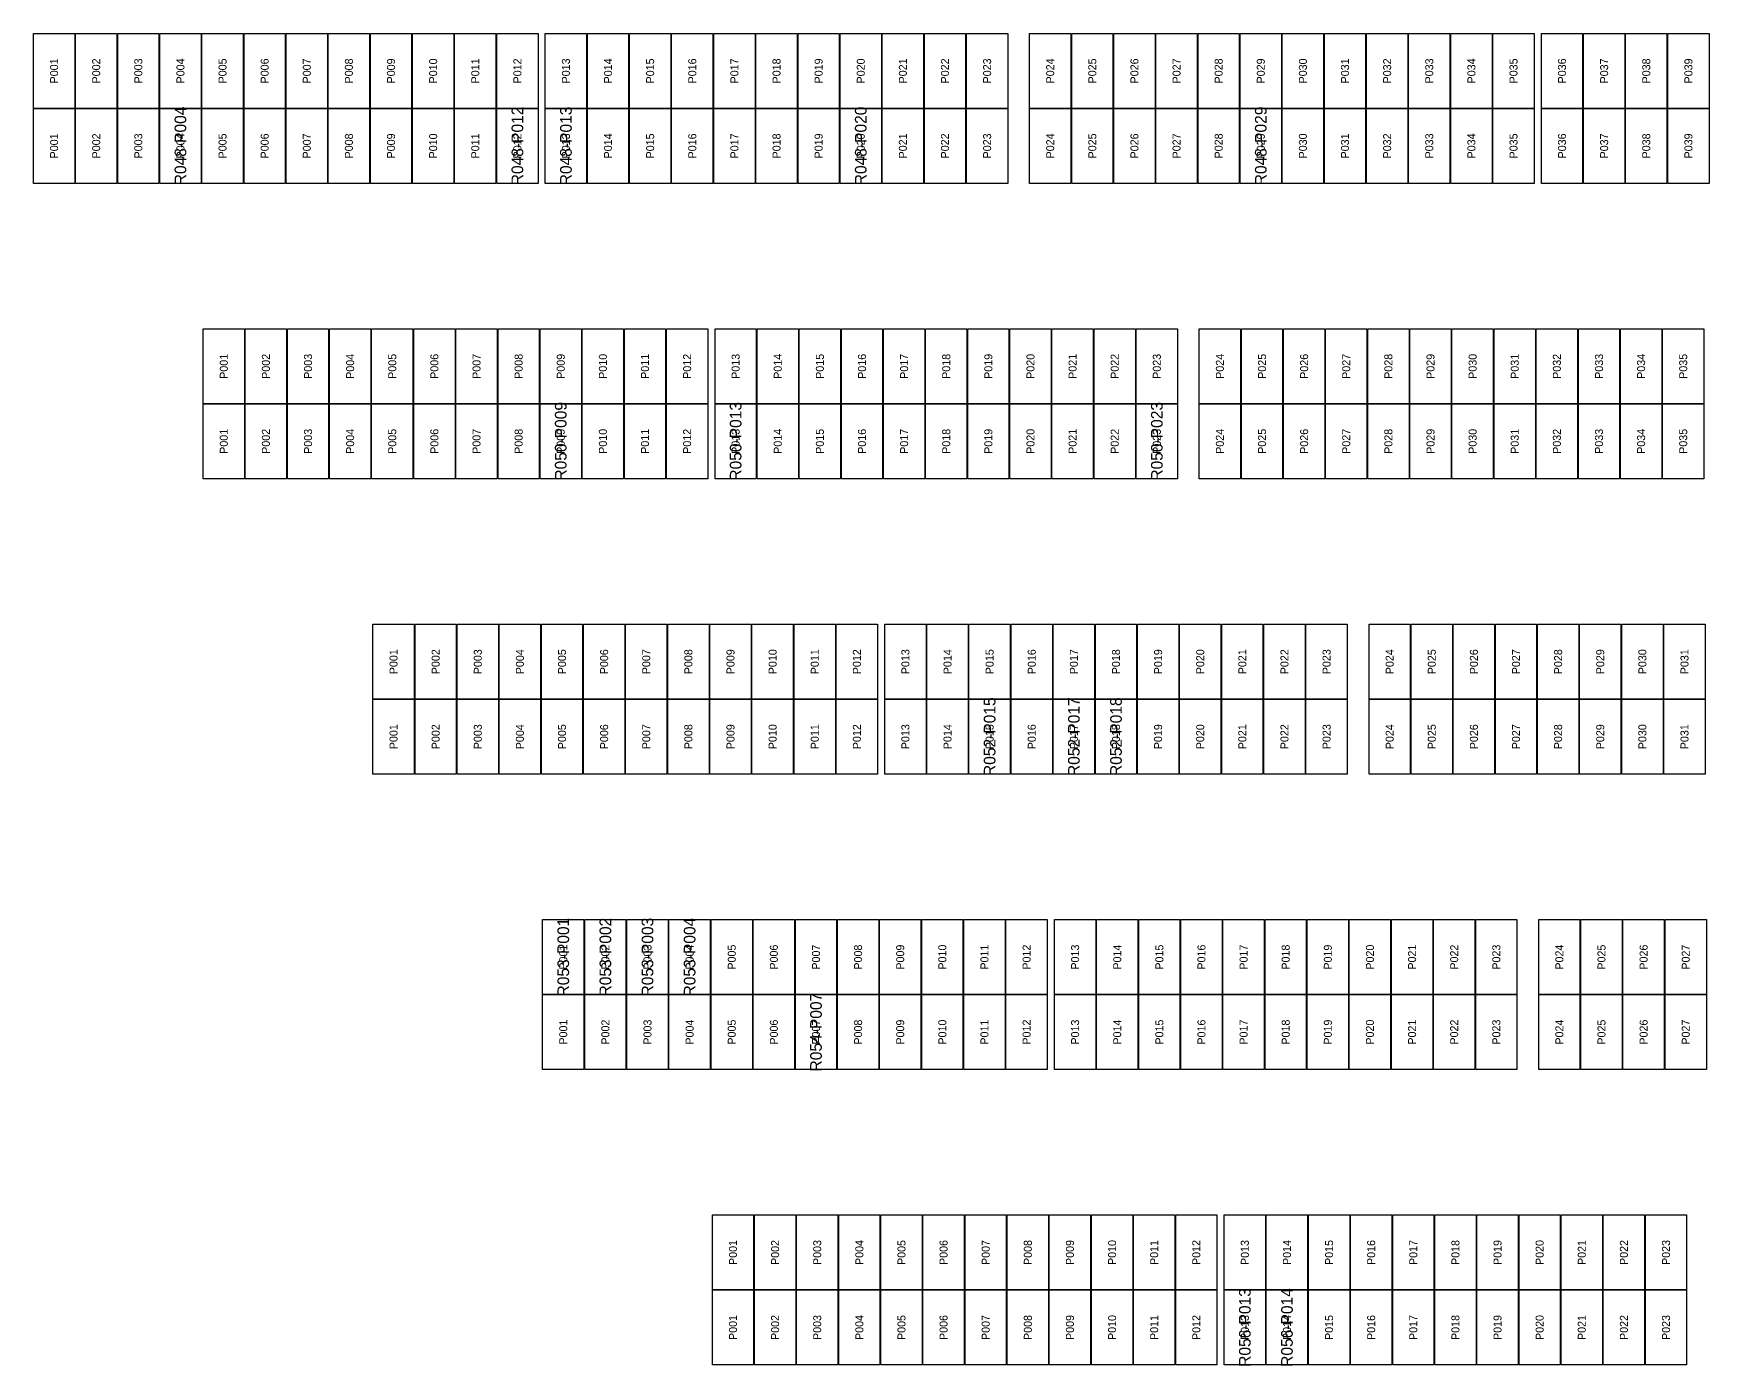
# Model space of a CAD drawing. Extents: x 296295 to 296770, y 651564 to 652121.
# Drawn here: x 296402.77 to 296448.74, y 651897.27 to 651933.91 of the extents above; entities that cross this region are included whole.
import ezdxf
from ezdxf.enums import TextEntityAlignment as Align

# ---------------------------------------------------------------- set-up
doc = ezdxf.new("R2010")
doc.units = 0

msp = doc.modelspace()

# ---------------------------------------------------------------- linework, layer by layer
at = {"layer": 'DEFECTIVE_PANELS'}
for points in [[(296406.243, 651931.85), (296407.377, 651931.85), (296407.377, 651929.787), (296406.243, 651929.787)], [(296415.507, 651931.85), (296416.641, 651931.85), (296416.641, 651929.787), (296415.507, 651929.787)], [(296416.841, 651931.85), (296417.975, 651931.85), (296417.975, 651929.787), (296416.841, 651929.787)], [(296424.947, 651931.85), (296426.081, 651931.85), (296426.081, 651929.787), (296424.947, 651929.787)], [(296435.945, 651931.85), (296437.079, 651931.85), (296437.079, 651929.787), (296435.945, 651929.787)], [(296416.699, 651923.724), (296417.833, 651923.724), (296417.833, 651921.661), (296416.699, 651921.661)], [(296421.507, 651923.724), (296422.641, 651923.724), (296422.641, 651921.661), (296421.507, 651921.661)], [(296433.087, 651923.724), (296434.221, 651923.724), (296434.221, 651921.661), (296433.087, 651921.661)], [(296428.49, 651915.598), (296429.624, 651915.598), (296429.624, 651913.535), (296428.49, 651913.535)], [(296430.806, 651915.598), (296431.94, 651915.598), (296431.94, 651913.535), (296430.806, 651913.535)], [(296431.964, 651915.598), (296433.098, 651915.598), (296433.098, 651913.535), (296431.964, 651913.535)], [(296416.768, 651909.535), (296417.902, 651909.535), (296417.902, 651907.472), (296416.768, 651907.472)], [(296417.926, 651909.535), (296419.06, 651909.535), (296419.06, 651907.472), (296417.926, 651907.472)], [(296419.084, 651909.535), (296420.218, 651909.535), (296420.218, 651907.472), (296419.084, 651907.472)], [(296420.242, 651909.535), (296421.376, 651909.535), (296421.376, 651907.472), (296420.242, 651907.472)], [(296423.716, 651907.472), (296424.85, 651907.472), (296424.85, 651905.409), (296423.716, 651905.409)], [(296435.506, 651899.346), (296436.64, 651899.346), (296436.64, 651897.283), (296435.506, 651897.283)], [(296436.664, 651899.346), (296437.798, 651899.346), (296437.798, 651897.283), (296436.664, 651897.283)]]:
    msp.add_lwpolyline(points, close=True, dxfattribs=at)
at = {"layer": 'PANELS_MASTER'}
for points in [[(296402.769, 651933.913), (296403.903, 651933.913), (296403.903, 651931.85), (296402.769, 651931.85)], [(296403.927, 651933.913), (296405.061, 651933.913), (296405.061, 651931.85), (296403.927, 651931.85)], [(296405.085, 651933.913), (296406.219, 651933.913), (296406.219, 651931.85), (296405.085, 651931.85)], [(296406.243, 651933.913), (296407.377, 651933.913), (296407.377, 651931.85), (296406.243, 651931.85)], [(296407.401, 651933.913), (296408.535, 651933.913), (296408.535, 651931.85), (296407.401, 651931.85)], [(296408.559, 651933.913), (296409.693, 651933.913), (296409.693, 651931.85), (296408.559, 651931.85)], [(296409.717, 651933.913), (296410.851, 651933.913), (296410.851, 651931.85), (296409.717, 651931.85)], [(296410.875, 651933.913), (296412.009, 651933.913), (296412.009, 651931.85), (296410.875, 651931.85)], [(296412.033, 651933.913), (296413.167, 651933.913), (296413.167, 651931.85), (296412.033, 651931.85)], [(296413.191, 651933.913), (296414.325, 651933.913), (296414.325, 651931.85), (296413.191, 651931.85)], [(296414.349, 651933.913), (296415.483, 651933.913), (296415.483, 651931.85), (296414.349, 651931.85)], [(296415.507, 651933.913), (296416.641, 651933.913), (296416.641, 651931.85), (296415.507, 651931.85)], [(296416.841, 651933.913), (296417.975, 651933.913), (296417.975, 651931.85), (296416.841, 651931.85)], [(296417.999, 651933.913), (296419.133, 651933.913), (296419.133, 651931.85), (296417.999, 651931.85)], [(296419.157, 651933.913), (296420.291, 651933.913), (296420.291, 651931.85), (296419.157, 651931.85)], [(296420.315, 651933.913), (296421.449, 651933.913), (296421.449, 651931.85), (296420.315, 651931.85)], [(296421.473, 651933.913), (296422.607, 651933.913), (296422.607, 651931.85), (296421.473, 651931.85)], [(296422.631, 651933.913), (296423.765, 651933.913), (296423.765, 651931.85), (296422.631, 651931.85)], [(296423.789, 651933.913), (296424.923, 651933.913), (296424.923, 651931.85), (296423.789, 651931.85)], [(296424.947, 651933.913), (296426.081, 651933.913), (296426.081, 651931.85), (296424.947, 651931.85)], [(296426.105, 651933.913), (296427.239, 651933.913), (296427.239, 651931.85), (296426.105, 651931.85)], [(296427.263, 651933.913), (296428.397, 651933.913), (296428.397, 651931.85), (296427.263, 651931.85)], [(296428.421, 651933.913), (296429.555, 651933.913), (296429.555, 651931.85), (296428.421, 651931.85)], [(296430.155, 651933.913), (296431.289, 651933.913), (296431.289, 651931.85), (296430.155, 651931.85)], [(296431.313, 651933.913), (296432.447, 651933.913), (296432.447, 651931.85), (296431.313, 651931.85)], [(296432.471, 651933.913), (296433.605, 651933.913), (296433.605, 651931.85), (296432.471, 651931.85)], [(296433.629, 651933.913), (296434.763, 651933.913), (296434.763, 651931.85), (296433.629, 651931.85)], [(296434.787, 651933.913), (296435.921, 651933.913), (296435.921, 651931.85), (296434.787, 651931.85)], [(296435.945, 651933.913), (296437.079, 651933.913), (296437.079, 651931.85), (296435.945, 651931.85)], [(296437.103, 651933.913), (296438.237, 651933.913), (296438.237, 651931.85), (296437.103, 651931.85)], [(296438.261, 651933.913), (296439.395, 651933.913), (296439.395, 651931.85), (296438.261, 651931.85)], [(296439.419, 651933.913), (296440.553, 651933.913), (296440.553, 651931.85), (296439.419, 651931.85)], [(296440.577, 651933.913), (296441.711, 651933.913), (296441.711, 651931.85), (296440.577, 651931.85)], [(296441.735, 651933.913), (296442.869, 651933.913), (296442.869, 651931.85), (296441.735, 651931.85)], [(296442.893, 651933.913), (296444.027, 651933.913), (296444.027, 651931.85), (296442.893, 651931.85)], [(296444.227, 651933.913), (296445.361, 651933.913), (296445.361, 651931.85), (296444.227, 651931.85)], [(296445.385, 651933.913), (296446.519, 651933.913), (296446.519, 651931.85), (296445.385, 651931.85)], [(296446.543, 651933.913), (296447.677, 651933.913), (296447.677, 651931.85), (296446.543, 651931.85)], [(296447.701, 651933.913), (296448.835, 651933.913), (296448.835, 651931.85), (296447.701, 651931.85)], [(296402.769, 651931.85), (296403.903, 651931.85), (296403.903, 651929.787), (296402.769, 651929.787)], [(296403.927, 651931.85), (296405.061, 651931.85), (296405.061, 651929.787), (296403.927, 651929.787)], [(296405.085, 651931.85), (296406.219, 651931.85), (296406.219, 651929.787), (296405.085, 651929.787)], [(296407.401, 651931.85), (296408.535, 651931.85), (296408.535, 651929.787), (296407.401, 651929.787)], [(296408.559, 651931.85), (296409.693, 651931.85), (296409.693, 651929.787), (296408.559, 651929.787)], [(296409.717, 651931.85), (296410.851, 651931.85), (296410.851, 651929.787), (296409.717, 651929.787)], [(296410.875, 651931.85), (296412.009, 651931.85), (296412.009, 651929.787), (296410.875, 651929.787)], [(296412.033, 651931.85), (296413.167, 651931.85), (296413.167, 651929.787), (296412.033, 651929.787)], [(296413.191, 651931.85), (296414.325, 651931.85), (296414.325, 651929.787), (296413.191, 651929.787)], [(296414.349, 651931.85), (296415.483, 651931.85), (296415.483, 651929.787), (296414.349, 651929.787)], [(296417.999, 651931.85), (296419.133, 651931.85), (296419.133, 651929.787), (296417.999, 651929.787)], [(296419.157, 651931.85), (296420.291, 651931.85), (296420.291, 651929.787), (296419.157, 651929.787)], [(296420.315, 651931.85), (296421.449, 651931.85), (296421.449, 651929.787), (296420.315, 651929.787)], [(296421.473, 651931.85), (296422.607, 651931.85), (296422.607, 651929.787), (296421.473, 651929.787)], [(296422.631, 651931.85), (296423.765, 651931.85), (296423.765, 651929.787), (296422.631, 651929.787)], [(296423.789, 651931.85), (296424.923, 651931.85), (296424.923, 651929.787), (296423.789, 651929.787)], [(296426.105, 651931.85), (296427.239, 651931.85), (296427.239, 651929.787), (296426.105, 651929.787)], [(296427.263, 651931.85), (296428.397, 651931.85), (296428.397, 651929.787), (296427.263, 651929.787)], [(296428.421, 651931.85), (296429.555, 651931.85), (296429.555, 651929.787), (296428.421, 651929.787)], [(296430.155, 651931.85), (296431.289, 651931.85), (296431.289, 651929.787), (296430.155, 651929.787)], [(296431.313, 651931.85), (296432.447, 651931.85), (296432.447, 651929.787), (296431.313, 651929.787)], [(296432.471, 651931.85), (296433.605, 651931.85), (296433.605, 651929.787), (296432.471, 651929.787)], [(296433.629, 651931.85), (296434.763, 651931.85), (296434.763, 651929.787), (296433.629, 651929.787)], [(296434.787, 651931.85), (296435.921, 651931.85), (296435.921, 651929.787), (296434.787, 651929.787)], [(296437.103, 651931.85), (296438.237, 651931.85), (296438.237, 651929.787), (296437.103, 651929.787)], [(296438.261, 651931.85), (296439.395, 651931.85), (296439.395, 651929.787), (296438.261, 651929.787)], [(296439.419, 651931.85), (296440.553, 651931.85), (296440.553, 651929.787), (296439.419, 651929.787)], [(296440.577, 651931.85), (296441.711, 651931.85), (296441.711, 651929.787), (296440.577, 651929.787)], [(296441.735, 651931.85), (296442.869, 651931.85), (296442.869, 651929.787), (296441.735, 651929.787)], [(296442.893, 651931.85), (296444.027, 651931.85), (296444.027, 651929.787), (296442.893, 651929.787)], [(296444.227, 651931.85), (296445.361, 651931.85), (296445.361, 651929.787), (296444.227, 651929.787)], [(296445.385, 651931.85), (296446.519, 651931.85), (296446.519, 651929.787), (296445.385, 651929.787)], [(296446.543, 651931.85), (296447.677, 651931.85), (296447.677, 651929.787), (296446.543, 651929.787)], [(296447.701, 651931.85), (296448.835, 651931.85), (296448.835, 651929.787), (296447.701, 651929.787)], [(296407.435, 651925.787), (296408.569, 651925.787), (296408.569, 651923.724), (296407.435, 651923.724)], [(296408.593, 651925.787), (296409.727, 651925.787), (296409.727, 651923.724), (296408.593, 651923.724)], [(296409.751, 651925.787), (296410.885, 651925.787), (296410.885, 651923.724), (296409.751, 651923.724)], [(296410.909, 651925.787), (296412.043, 651925.787), (296412.043, 651923.724), (296410.909, 651923.724)], [(296412.067, 651925.787), (296413.201, 651925.787), (296413.201, 651923.724), (296412.067, 651923.724)], [(296413.225, 651925.787), (296414.359, 651925.787), (296414.359, 651923.724), (296413.225, 651923.724)], [(296414.383, 651925.787), (296415.517, 651925.787), (296415.517, 651923.724), (296414.383, 651923.724)], [(296415.541, 651925.787), (296416.675, 651925.787), (296416.675, 651923.724), (296415.541, 651923.724)], [(296416.699, 651925.787), (296417.833, 651925.787), (296417.833, 651923.724), (296416.699, 651923.724)], [(296417.857, 651925.787), (296418.991, 651925.787), (296418.991, 651923.724), (296417.857, 651923.724)], [(296419.015, 651925.787), (296420.149, 651925.787), (296420.149, 651923.724), (296419.015, 651923.724)], [(296420.173, 651925.787), (296421.307, 651925.787), (296421.307, 651923.724), (296420.173, 651923.724)], [(296421.507, 651925.787), (296422.641, 651925.787), (296422.641, 651923.724), (296421.507, 651923.724)], [(296422.665, 651925.787), (296423.799, 651925.787), (296423.799, 651923.724), (296422.665, 651923.724)], [(296423.823, 651925.787), (296424.957, 651925.787), (296424.957, 651923.724), (296423.823, 651923.724)], [(296424.981, 651925.787), (296426.115, 651925.787), (296426.115, 651923.724), (296424.981, 651923.724)], [(296426.139, 651925.787), (296427.273, 651925.787), (296427.273, 651923.724), (296426.139, 651923.724)], [(296427.297, 651925.787), (296428.431, 651925.787), (296428.431, 651923.724), (296427.297, 651923.724)], [(296428.455, 651925.787), (296429.589, 651925.787), (296429.589, 651923.724), (296428.455, 651923.724)], [(296429.613, 651925.787), (296430.747, 651925.787), (296430.747, 651923.724), (296429.613, 651923.724)], [(296430.771, 651925.787), (296431.905, 651925.787), (296431.905, 651923.724), (296430.771, 651923.724)], [(296431.929, 651925.787), (296433.063, 651925.787), (296433.063, 651923.724), (296431.929, 651923.724)], [(296433.087, 651925.787), (296434.221, 651925.787), (296434.221, 651923.724), (296433.087, 651923.724)], [(296434.821, 651925.787), (296435.955, 651925.787), (296435.955, 651923.724), (296434.821, 651923.724)], [(296435.979, 651925.787), (296437.113, 651925.787), (296437.113, 651923.724), (296435.979, 651923.724)], [(296437.137, 651925.787), (296438.271, 651925.787), (296438.271, 651923.724), (296437.137, 651923.724)], [(296438.295, 651925.787), (296439.429, 651925.787), (296439.429, 651923.724), (296438.295, 651923.724)], [(296439.453, 651925.787), (296440.587, 651925.787), (296440.587, 651923.724), (296439.453, 651923.724)], [(296440.611, 651925.787), (296441.745, 651925.787), (296441.745, 651923.724), (296440.611, 651923.724)], [(296441.769, 651925.787), (296442.903, 651925.787), (296442.903, 651923.724), (296441.769, 651923.724)], [(296442.927, 651925.787), (296444.061, 651925.787), (296444.061, 651923.724), (296442.927, 651923.724)], [(296444.085, 651925.787), (296445.219, 651925.787), (296445.219, 651923.724), (296444.085, 651923.724)], [(296445.243, 651925.787), (296446.377, 651925.787), (296446.377, 651923.724), (296445.243, 651923.724)], [(296446.401, 651925.787), (296447.535, 651925.787), (296447.535, 651923.724), (296446.401, 651923.724)], [(296447.559, 651925.787), (296448.693, 651925.787), (296448.693, 651923.724), (296447.559, 651923.724)], [(296407.435, 651923.724), (296408.569, 651923.724), (296408.569, 651921.661), (296407.435, 651921.661)], [(296408.593, 651923.724), (296409.727, 651923.724), (296409.727, 651921.661), (296408.593, 651921.661)], [(296409.751, 651923.724), (296410.885, 651923.724), (296410.885, 651921.661), (296409.751, 651921.661)], [(296410.909, 651923.724), (296412.043, 651923.724), (296412.043, 651921.661), (296410.909, 651921.661)], [(296412.067, 651923.724), (296413.201, 651923.724), (296413.201, 651921.661), (296412.067, 651921.661)], [(296413.225, 651923.724), (296414.359, 651923.724), (296414.359, 651921.661), (296413.225, 651921.661)], [(296414.383, 651923.724), (296415.517, 651923.724), (296415.517, 651921.661), (296414.383, 651921.661)], [(296415.541, 651923.724), (296416.675, 651923.724), (296416.675, 651921.661), (296415.541, 651921.661)], [(296417.857, 651923.724), (296418.991, 651923.724), (296418.991, 651921.661), (296417.857, 651921.661)], [(296419.015, 651923.724), (296420.149, 651923.724), (296420.149, 651921.661), (296419.015, 651921.661)], [(296420.173, 651923.724), (296421.307, 651923.724), (296421.307, 651921.661), (296420.173, 651921.661)], [(296422.665, 651923.724), (296423.799, 651923.724), (296423.799, 651921.661), (296422.665, 651921.661)], [(296423.823, 651923.724), (296424.957, 651923.724), (296424.957, 651921.661), (296423.823, 651921.661)], [(296424.981, 651923.724), (296426.115, 651923.724), (296426.115, 651921.661), (296424.981, 651921.661)], [(296426.139, 651923.724), (296427.273, 651923.724), (296427.273, 651921.661), (296426.139, 651921.661)], [(296427.297, 651923.724), (296428.431, 651923.724), (296428.431, 651921.661), (296427.297, 651921.661)], [(296428.455, 651923.724), (296429.589, 651923.724), (296429.589, 651921.661), (296428.455, 651921.661)], [(296429.613, 651923.724), (296430.747, 651923.724), (296430.747, 651921.661), (296429.613, 651921.661)], [(296430.771, 651923.724), (296431.905, 651923.724), (296431.905, 651921.661), (296430.771, 651921.661)], [(296431.929, 651923.724), (296433.063, 651923.724), (296433.063, 651921.661), (296431.929, 651921.661)], [(296434.821, 651923.724), (296435.955, 651923.724), (296435.955, 651921.661), (296434.821, 651921.661)], [(296435.979, 651923.724), (296437.113, 651923.724), (296437.113, 651921.661), (296435.979, 651921.661)], [(296437.137, 651923.724), (296438.271, 651923.724), (296438.271, 651921.661), (296437.137, 651921.661)], [(296438.295, 651923.724), (296439.429, 651923.724), (296439.429, 651921.661), (296438.295, 651921.661)], [(296439.453, 651923.724), (296440.587, 651923.724), (296440.587, 651921.661), (296439.453, 651921.661)], [(296440.611, 651923.724), (296441.745, 651923.724), (296441.745, 651921.661), (296440.611, 651921.661)], [(296441.769, 651923.724), (296442.903, 651923.724), (296442.903, 651921.661), (296441.769, 651921.661)], [(296442.927, 651923.724), (296444.061, 651923.724), (296444.061, 651921.661), (296442.927, 651921.661)], [(296444.085, 651923.724), (296445.219, 651923.724), (296445.219, 651921.661), (296444.085, 651921.661)], [(296445.243, 651923.724), (296446.377, 651923.724), (296446.377, 651921.661), (296445.243, 651921.661)], [(296446.401, 651923.724), (296447.535, 651923.724), (296447.535, 651921.661), (296446.401, 651921.661)], [(296447.559, 651923.724), (296448.693, 651923.724), (296448.693, 651921.661), (296447.559, 651921.661)], [(296412.102, 651917.661), (296413.236, 651917.661), (296413.236, 651915.598), (296412.102, 651915.598)], [(296413.26, 651917.661), (296414.394, 651917.661), (296414.394, 651915.598), (296413.26, 651915.598)], [(296414.418, 651917.661), (296415.552, 651917.661), (296415.552, 651915.598), (296414.418, 651915.598)], [(296415.576, 651917.661), (296416.71, 651917.661), (296416.71, 651915.598), (296415.576, 651915.598)], [(296416.734, 651917.661), (296417.868, 651917.661), (296417.868, 651915.598), (296416.734, 651915.598)], [(296417.892, 651917.661), (296419.026, 651917.661), (296419.026, 651915.598), (296417.892, 651915.598)], [(296419.05, 651917.661), (296420.184, 651917.661), (296420.184, 651915.598), (296419.05, 651915.598)], [(296420.208, 651917.661), (296421.342, 651917.661), (296421.342, 651915.598), (296420.208, 651915.598)], [(296421.366, 651917.661), (296422.5, 651917.661), (296422.5, 651915.598), (296421.366, 651915.598)], [(296422.524, 651917.661), (296423.658, 651917.661), (296423.658, 651915.598), (296422.524, 651915.598)], [(296423.682, 651917.661), (296424.816, 651917.661), (296424.816, 651915.598), (296423.682, 651915.598)], [(296424.84, 651917.661), (296425.974, 651917.661), (296425.974, 651915.598), (296424.84, 651915.598)], [(296426.174, 651917.661), (296427.308, 651917.661), (296427.308, 651915.598), (296426.174, 651915.598)], [(296427.332, 651917.661), (296428.466, 651917.661), (296428.466, 651915.598), (296427.332, 651915.598)], [(296428.49, 651917.661), (296429.624, 651917.661), (296429.624, 651915.598), (296428.49, 651915.598)], [(296429.648, 651917.661), (296430.782, 651917.661), (296430.782, 651915.598), (296429.648, 651915.598)], [(296430.806, 651917.661), (296431.94, 651917.661), (296431.94, 651915.598), (296430.806, 651915.598)], [(296431.964, 651917.661), (296433.098, 651917.661), (296433.098, 651915.598), (296431.964, 651915.598)], [(296433.122, 651917.661), (296434.256, 651917.661), (296434.256, 651915.598), (296433.122, 651915.598)], [(296434.28, 651917.661), (296435.414, 651917.661), (296435.414, 651915.598), (296434.28, 651915.598)], [(296435.438, 651917.661), (296436.572, 651917.661), (296436.572, 651915.598), (296435.438, 651915.598)], [(296436.596, 651917.661), (296437.73, 651917.661), (296437.73, 651915.598), (296436.596, 651915.598)], [(296437.754, 651917.661), (296438.888, 651917.661), (296438.888, 651915.598), (296437.754, 651915.598)], [(296439.488, 651917.661), (296440.622, 651917.661), (296440.622, 651915.598), (296439.488, 651915.598)], [(296440.646, 651917.661), (296441.78, 651917.661), (296441.78, 651915.598), (296440.646, 651915.598)], [(296441.804, 651917.661), (296442.938, 651917.661), (296442.938, 651915.598), (296441.804, 651915.598)], [(296442.962, 651917.661), (296444.096, 651917.661), (296444.096, 651915.598), (296442.962, 651915.598)], [(296444.12, 651917.661), (296445.254, 651917.661), (296445.254, 651915.598), (296444.12, 651915.598)], [(296445.278, 651917.661), (296446.412, 651917.661), (296446.412, 651915.598), (296445.278, 651915.598)], [(296446.436, 651917.661), (296447.57, 651917.661), (296447.57, 651915.598), (296446.436, 651915.598)], [(296447.594, 651917.661), (296448.728, 651917.661), (296448.728, 651915.598), (296447.594, 651915.598)], [(296412.102, 651915.598), (296413.236, 651915.598), (296413.236, 651913.535), (296412.102, 651913.535)], [(296413.26, 651915.598), (296414.394, 651915.598), (296414.394, 651913.535), (296413.26, 651913.535)], [(296414.418, 651915.598), (296415.552, 651915.598), (296415.552, 651913.535), (296414.418, 651913.535)], [(296415.576, 651915.598), (296416.71, 651915.598), (296416.71, 651913.535), (296415.576, 651913.535)], [(296416.734, 651915.598), (296417.868, 651915.598), (296417.868, 651913.535), (296416.734, 651913.535)], [(296417.892, 651915.598), (296419.026, 651915.598), (296419.026, 651913.535), (296417.892, 651913.535)], [(296419.05, 651915.598), (296420.184, 651915.598), (296420.184, 651913.535), (296419.05, 651913.535)], [(296420.208, 651915.598), (296421.342, 651915.598), (296421.342, 651913.535), (296420.208, 651913.535)], [(296421.366, 651915.598), (296422.5, 651915.598), (296422.5, 651913.535), (296421.366, 651913.535)], [(296422.524, 651915.598), (296423.658, 651915.598), (296423.658, 651913.535), (296422.524, 651913.535)], [(296423.682, 651915.598), (296424.816, 651915.598), (296424.816, 651913.535), (296423.682, 651913.535)], [(296424.84, 651915.598), (296425.974, 651915.598), (296425.974, 651913.535), (296424.84, 651913.535)], [(296426.174, 651915.598), (296427.308, 651915.598), (296427.308, 651913.535), (296426.174, 651913.535)], [(296427.332, 651915.598), (296428.466, 651915.598), (296428.466, 651913.535), (296427.332, 651913.535)], [(296429.648, 651915.598), (296430.782, 651915.598), (296430.782, 651913.535), (296429.648, 651913.535)], [(296433.122, 651915.598), (296434.256, 651915.598), (296434.256, 651913.535), (296433.122, 651913.535)], [(296434.28, 651915.598), (296435.414, 651915.598), (296435.414, 651913.535), (296434.28, 651913.535)], [(296435.438, 651915.598), (296436.572, 651915.598), (296436.572, 651913.535), (296435.438, 651913.535)], [(296436.596, 651915.598), (296437.73, 651915.598), (296437.73, 651913.535), (296436.596, 651913.535)], [(296437.754, 651915.598), (296438.888, 651915.598), (296438.888, 651913.535), (296437.754, 651913.535)], [(296439.488, 651915.598), (296440.622, 651915.598), (296440.622, 651913.535), (296439.488, 651913.535)], [(296440.646, 651915.598), (296441.78, 651915.598), (296441.78, 651913.535), (296440.646, 651913.535)], [(296441.804, 651915.598), (296442.938, 651915.598), (296442.938, 651913.535), (296441.804, 651913.535)], [(296442.962, 651915.598), (296444.096, 651915.598), (296444.096, 651913.535), (296442.962, 651913.535)], [(296444.12, 651915.598), (296445.254, 651915.598), (296445.254, 651913.535), (296444.12, 651913.535)], [(296445.278, 651915.598), (296446.412, 651915.598), (296446.412, 651913.535), (296445.278, 651913.535)], [(296446.436, 651915.598), (296447.57, 651915.598), (296447.57, 651913.535), (296446.436, 651913.535)], [(296447.594, 651915.598), (296448.728, 651915.598), (296448.728, 651913.535), (296447.594, 651913.535)], [(296421.4, 651909.535), (296422.534, 651909.535), (296422.534, 651907.472), (296421.4, 651907.472)], [(296422.558, 651909.535), (296423.692, 651909.535), (296423.692, 651907.472), (296422.558, 651907.472)], [(296423.716, 651909.535), (296424.85, 651909.535), (296424.85, 651907.472), (296423.716, 651907.472)], [(296424.874, 651909.535), (296426.008, 651909.535), (296426.008, 651907.472), (296424.874, 651907.472)], [(296426.032, 651909.535), (296427.166, 651909.535), (296427.166, 651907.472), (296426.032, 651907.472)], [(296427.19, 651909.535), (296428.324, 651909.535), (296428.324, 651907.472), (296427.19, 651907.472)], [(296428.348, 651909.535), (296429.482, 651909.535), (296429.482, 651907.472), (296428.348, 651907.472)], [(296429.506, 651909.535), (296430.64, 651909.535), (296430.64, 651907.472), (296429.506, 651907.472)], [(296430.84, 651909.535), (296431.974, 651909.535), (296431.974, 651907.472), (296430.84, 651907.472)], [(296431.998, 651909.535), (296433.132, 651909.535), (296433.132, 651907.472), (296431.998, 651907.472)], [(296433.156, 651909.535), (296434.29, 651909.535), (296434.29, 651907.472), (296433.156, 651907.472)], [(296434.314, 651909.535), (296435.448, 651909.535), (296435.448, 651907.472), (296434.314, 651907.472)], [(296435.472, 651909.535), (296436.606, 651909.535), (296436.606, 651907.472), (296435.472, 651907.472)], [(296436.63, 651909.535), (296437.764, 651909.535), (296437.764, 651907.472), (296436.63, 651907.472)], [(296437.788, 651909.535), (296438.922, 651909.535), (296438.922, 651907.472), (296437.788, 651907.472)], [(296438.946, 651909.535), (296440.08, 651909.535), (296440.08, 651907.472), (296438.946, 651907.472)], [(296440.104, 651909.535), (296441.238, 651909.535), (296441.238, 651907.472), (296440.104, 651907.472)], [(296441.262, 651909.535), (296442.396, 651909.535), (296442.396, 651907.472), (296441.262, 651907.472)], [(296442.42, 651909.535), (296443.554, 651909.535), (296443.554, 651907.472), (296442.42, 651907.472)], [(296444.154, 651909.535), (296445.288, 651909.535), (296445.288, 651907.472), (296444.154, 651907.472)], [(296445.312, 651909.535), (296446.446, 651909.535), (296446.446, 651907.472), (296445.312, 651907.472)], [(296446.47, 651909.535), (296447.604, 651909.535), (296447.604, 651907.472), (296446.47, 651907.472)], [(296447.628, 651909.535), (296448.762, 651909.535), (296448.762, 651907.472), (296447.628, 651907.472)], [(296416.768, 651907.472), (296417.902, 651907.472), (296417.902, 651905.409), (296416.768, 651905.409)], [(296417.926, 651907.472), (296419.06, 651907.472), (296419.06, 651905.409), (296417.926, 651905.409)], [(296419.084, 651907.472), (296420.218, 651907.472), (296420.218, 651905.409), (296419.084, 651905.409)], [(296420.242, 651907.472), (296421.376, 651907.472), (296421.376, 651905.409), (296420.242, 651905.409)], [(296421.4, 651907.472), (296422.534, 651907.472), (296422.534, 651905.409), (296421.4, 651905.409)], [(296422.558, 651907.472), (296423.692, 651907.472), (296423.692, 651905.409), (296422.558, 651905.409)], [(296424.874, 651907.472), (296426.008, 651907.472), (296426.008, 651905.409), (296424.874, 651905.409)], [(296426.032, 651907.472), (296427.166, 651907.472), (296427.166, 651905.409), (296426.032, 651905.409)], [(296427.19, 651907.472), (296428.324, 651907.472), (296428.324, 651905.409), (296427.19, 651905.409)], [(296428.348, 651907.472), (296429.482, 651907.472), (296429.482, 651905.409), (296428.348, 651905.409)], [(296429.506, 651907.472), (296430.64, 651907.472), (296430.64, 651905.409), (296429.506, 651905.409)], [(296430.84, 651907.472), (296431.974, 651907.472), (296431.974, 651905.409), (296430.84, 651905.409)], [(296431.998, 651907.472), (296433.132, 651907.472), (296433.132, 651905.409), (296431.998, 651905.409)], [(296433.156, 651907.472), (296434.29, 651907.472), (296434.29, 651905.409), (296433.156, 651905.409)], [(296434.314, 651907.472), (296435.448, 651907.472), (296435.448, 651905.409), (296434.314, 651905.409)], [(296435.472, 651907.472), (296436.606, 651907.472), (296436.606, 651905.409), (296435.472, 651905.409)], [(296436.63, 651907.472), (296437.764, 651907.472), (296437.764, 651905.409), (296436.63, 651905.409)], [(296437.788, 651907.472), (296438.922, 651907.472), (296438.922, 651905.409), (296437.788, 651905.409)], [(296438.946, 651907.472), (296440.08, 651907.472), (296440.08, 651905.409), (296438.946, 651905.409)], [(296440.104, 651907.472), (296441.238, 651907.472), (296441.238, 651905.409), (296440.104, 651905.409)], [(296441.262, 651907.472), (296442.396, 651907.472), (296442.396, 651905.409), (296441.262, 651905.409)], [(296442.42, 651907.472), (296443.554, 651907.472), (296443.554, 651905.409), (296442.42, 651905.409)], [(296444.154, 651907.472), (296445.288, 651907.472), (296445.288, 651905.409), (296444.154, 651905.409)], [(296445.312, 651907.472), (296446.446, 651907.472), (296446.446, 651905.409), (296445.312, 651905.409)], [(296446.47, 651907.472), (296447.604, 651907.472), (296447.604, 651905.409), (296446.47, 651905.409)], [(296447.628, 651907.472), (296448.762, 651907.472), (296448.762, 651905.409), (296447.628, 651905.409)], [(296421.434, 651901.409), (296422.568, 651901.409), (296422.568, 651899.346), (296421.434, 651899.346)], [(296422.592, 651901.409), (296423.726, 651901.409), (296423.726, 651899.346), (296422.592, 651899.346)], [(296423.75, 651901.409), (296424.884, 651901.409), (296424.884, 651899.346), (296423.75, 651899.346)], [(296424.908, 651901.409), (296426.042, 651901.409), (296426.042, 651899.346), (296424.908, 651899.346)], [(296426.066, 651901.409), (296427.2, 651901.409), (296427.2, 651899.346), (296426.066, 651899.346)], [(296427.224, 651901.409), (296428.358, 651901.409), (296428.358, 651899.346), (296427.224, 651899.346)], [(296428.382, 651901.409), (296429.516, 651901.409), (296429.516, 651899.346), (296428.382, 651899.346)], [(296429.54, 651901.409), (296430.674, 651901.409), (296430.674, 651899.346), (296429.54, 651899.346)], [(296430.698, 651901.409), (296431.832, 651901.409), (296431.832, 651899.346), (296430.698, 651899.346)], [(296431.856, 651901.409), (296432.99, 651901.409), (296432.99, 651899.346), (296431.856, 651899.346)], [(296433.014, 651901.409), (296434.148, 651901.409), (296434.148, 651899.346), (296433.014, 651899.346)], [(296434.172, 651901.409), (296435.306, 651901.409), (296435.306, 651899.346), (296434.172, 651899.346)], [(296435.506, 651901.409), (296436.64, 651901.409), (296436.64, 651899.346), (296435.506, 651899.346)], [(296436.664, 651901.409), (296437.798, 651901.409), (296437.798, 651899.346), (296436.664, 651899.346)], [(296437.822, 651901.409), (296438.956, 651901.409), (296438.956, 651899.346), (296437.822, 651899.346)], [(296438.98, 651901.409), (296440.114, 651901.409), (296440.114, 651899.346), (296438.98, 651899.346)], [(296440.138, 651901.409), (296441.272, 651901.409), (296441.272, 651899.346), (296440.138, 651899.346)], [(296441.296, 651901.409), (296442.43, 651901.409), (296442.43, 651899.346), (296441.296, 651899.346)], [(296442.454, 651901.409), (296443.588, 651901.409), (296443.588, 651899.346), (296442.454, 651899.346)], [(296443.612, 651901.409), (296444.746, 651901.409), (296444.746, 651899.346), (296443.612, 651899.346)], [(296444.77, 651901.409), (296445.904, 651901.409), (296445.904, 651899.346), (296444.77, 651899.346)], [(296445.928, 651901.409), (296447.062, 651901.409), (296447.062, 651899.346), (296445.928, 651899.346)], [(296447.086, 651901.409), (296448.22, 651901.409), (296448.22, 651899.346), (296447.086, 651899.346)], [(296421.434, 651899.346), (296422.568, 651899.346), (296422.568, 651897.283), (296421.434, 651897.283)], [(296422.592, 651899.346), (296423.726, 651899.346), (296423.726, 651897.283), (296422.592, 651897.283)], [(296423.75, 651899.346), (296424.884, 651899.346), (296424.884, 651897.283), (296423.75, 651897.283)], [(296424.908, 651899.346), (296426.042, 651899.346), (296426.042, 651897.283), (296424.908, 651897.283)], [(296426.066, 651899.346), (296427.2, 651899.346), (296427.2, 651897.283), (296426.066, 651897.283)], [(296427.224, 651899.346), (296428.358, 651899.346), (296428.358, 651897.283), (296427.224, 651897.283)], [(296428.382, 651899.346), (296429.516, 651899.346), (296429.516, 651897.283), (296428.382, 651897.283)], [(296429.54, 651899.346), (296430.674, 651899.346), (296430.674, 651897.283), (296429.54, 651897.283)], [(296430.698, 651899.346), (296431.832, 651899.346), (296431.832, 651897.283), (296430.698, 651897.283)], [(296431.856, 651899.346), (296432.99, 651899.346), (296432.99, 651897.283), (296431.856, 651897.283)], [(296433.014, 651899.346), (296434.148, 651899.346), (296434.148, 651897.283), (296433.014, 651897.283)], [(296434.172, 651899.346), (296435.306, 651899.346), (296435.306, 651897.283), (296434.172, 651897.283)], [(296437.822, 651899.346), (296438.956, 651899.346), (296438.956, 651897.283), (296437.822, 651897.283)], [(296438.98, 651899.346), (296440.114, 651899.346), (296440.114, 651897.283), (296438.98, 651897.283)], [(296440.138, 651899.346), (296441.272, 651899.346), (296441.272, 651897.283), (296440.138, 651897.283)], [(296441.296, 651899.346), (296442.43, 651899.346), (296442.43, 651897.283), (296441.296, 651897.283)], [(296442.454, 651899.346), (296443.588, 651899.346), (296443.588, 651897.283), (296442.454, 651897.283)], [(296443.612, 651899.346), (296444.746, 651899.346), (296444.746, 651897.283), (296443.612, 651897.283)], [(296444.77, 651899.346), (296445.904, 651899.346), (296445.904, 651897.283), (296444.77, 651897.283)], [(296445.928, 651899.346), (296447.062, 651899.346), (296447.062, 651897.283), (296445.928, 651897.283)], [(296447.086, 651899.346), (296448.22, 651899.346), (296448.22, 651897.283), (296447.086, 651897.283)]]:
    msp.add_lwpolyline(points, close=True, dxfattribs=at)

# ---------------------------------------------------------------- texts
at = {"layer": 'DEFECT_LABELS'}
for s, p in [('R048-P004', (296406.81, 651930.818)), ('R048-P012', (296416.074, 651930.818)), ('R048-P013', (296417.408, 651930.818)), ('R048-P020', (296425.514, 651930.818)), ('R048-P029', (296436.512, 651930.818)), ('R050-P009', (296417.266, 651922.692)), ('R050-P013', (296422.074, 651922.692)), ('R050-P023', (296433.654, 651922.692)), ('R052-P015', (296429.057, 651914.566)), ('R052-P017', (296431.373, 651914.566)), ('R052-P018', (296432.531, 651914.566)), ('R053-P001', (296417.335, 651908.503)), ('R053-P002', (296418.493, 651908.503)), ('R053-P003', (296419.651, 651908.503)), ('R053-P004', (296420.809, 651908.503)), ('R054-P007', (296424.283, 651906.44)), ('R056-P013', (296436.073, 651898.314)), ('R056-P014', (296437.231, 651898.314))]:
    msp.add_text(s, height=0.32, rotation=90, dxfattribs=at).set_placement(p, align=Align.MIDDLE_CENTER)
at = {"layer": 'PANEL_POSITION'}
for s, p in [('P001', (296403.336, 651932.881)), ('P002', (296404.494, 651932.881)), ('P003', (296405.652, 651932.881)), ('P004', (296406.81, 651932.881)), ('P005', (296407.968, 651932.881)), ('P006', (296409.126, 651932.881)), ('P007', (296410.284, 651932.881)), ('P008', (296411.442, 651932.881)), ('P009', (296412.6, 651932.881)), ('P010', (296413.758, 651932.881)), ('P011', (296414.916, 651932.881)), ('P012', (296416.074, 651932.881)), ('P013', (296417.408, 651932.881)), ('P014', (296418.566, 651932.881)), ('P015', (296419.724, 651932.881)), ('P016', (296420.882, 651932.881)), ('P017', (296422.04, 651932.881)), ('P018', (296423.198, 651932.881)), ('P019', (296424.356, 651932.881)), ('P020', (296425.514, 651932.881)), ('P021', (296426.672, 651932.881)), ('P022', (296427.83, 651932.881)), ('P023', (296428.988, 651932.881)), ('P024', (296430.722, 651932.881)), ('P025', (296431.88, 651932.881)), ('P026', (296433.038, 651932.881)), ('P027', (296434.196, 651932.881)), ('P028', (296435.354, 651932.881)), ('P029', (296436.512, 651932.881)), ('P030', (296437.67, 651932.881)), ('P031', (296438.828, 651932.881)), ('P032', (296439.986, 651932.881)), ('P033', (296441.144, 651932.881)), ('P034', (296442.302, 651932.881)), ('P035', (296443.46, 651932.881)), ('P036', (296444.794, 651932.881)), ('P037', (296445.952, 651932.881)), ('P038', (296447.11, 651932.881)), ('P039', (296448.268, 651932.881)), ('P001', (296403.336, 651930.818)), ('P002', (296404.494, 651930.818)), ('P003', (296405.652, 651930.818)), ('P004', (296406.81, 651930.818)), ('P005', (296407.968, 651930.818)), ('P006', (296409.126, 651930.818)), ('P007', (296410.284, 651930.818)), ('P008', (296411.442, 651930.818)), ('P009', (296412.6, 651930.818)), ('P010', (296413.758, 651930.818)), ('P011', (296414.916, 651930.818)), ('P012', (296416.074, 651930.818)), ('P013', (296417.408, 651930.818)), ('P014', (296418.566, 651930.818)), ('P015', (296419.724, 651930.818)), ('P016', (296420.882, 651930.818)), ('P017', (296422.04, 651930.818)), ('P018', (296423.198, 651930.818)), ('P019', (296424.356, 651930.818)), ('P020', (296425.514, 651930.818)), ('P021', (296426.672, 651930.818)), ('P022', (296427.83, 651930.818)), ('P023', (296428.988, 651930.818)), ('P024', (296430.722, 651930.818)), ('P025', (296431.88, 651930.818)), ('P026', (296433.038, 651930.818)), ('P027', (296434.196, 651930.818)), ('P028', (296435.354, 651930.818)), ('P029', (296436.512, 651930.818)), ('P030', (296437.67, 651930.818)), ('P031', (296438.828, 651930.818)), ('P032', (296439.986, 651930.818)), ('P033', (296441.144, 651930.818)), ('P034', (296442.302, 651930.818)), ('P035', (296443.46, 651930.818)), ('P036', (296444.794, 651930.818)), ('P037', (296445.952, 651930.818)), ('P038', (296447.11, 651930.818)), ('P039', (296448.268, 651930.818)), ('P001', (296408.002, 651924.755)), ('P002', (296409.16, 651924.755)), ('P003', (296410.318, 651924.755)), ('P004', (296411.476, 651924.755)), ('P005', (296412.634, 651924.755)), ('P006', (296413.792, 651924.755)), ('P007', (296414.95, 651924.755)), ('P008', (296416.108, 651924.755)), ('P009', (296417.266, 651924.755)), ('P010', (296418.424, 651924.755)), ('P011', (296419.582, 651924.755)), ('P012', (296420.74, 651924.755)), ('P013', (296422.074, 651924.755)), ('P014', (296423.232, 651924.755)), ('P015', (296424.39, 651924.755)), ('P016', (296425.548, 651924.755)), ('P017', (296426.706, 651924.755)), ('P018', (296427.864, 651924.755)), ('P019', (296429.022, 651924.755)), ('P020', (296430.18, 651924.755)), ('P021', (296431.338, 651924.755)), ('P022', (296432.496, 651924.755)), ('P023', (296433.654, 651924.755)), ('P024', (296435.388, 651924.755)), ('P025', (296436.546, 651924.755)), ('P026', (296437.704, 651924.755)), ('P027', (296438.862, 651924.755)), ('P028', (296440.02, 651924.755)), ('P029', (296441.178, 651924.755)), ('P030', (296442.336, 651924.755)), ('P031', (296443.494, 651924.755)), ('P032', (296444.652, 651924.755)), ('P033', (296445.81, 651924.755)), ('P034', (296446.968, 651924.755)), ('P035', (296448.126, 651924.755)), ('P004', (296411.476, 651922.692)), ('P014', (296423.232, 651922.692)), ('P024', (296435.388, 651922.692)), ('P034', (296446.968, 651922.692)), ('P001', (296408.002, 651922.692)), ('P002', (296409.16, 651922.692)), ('P003', (296410.318, 651922.692)), ('P005', (296412.634, 651922.692)), ('P006', (296413.792, 651922.692)), ('P007', (296414.95, 651922.692)), ('P008', (296416.108, 651922.692)), ('P009', (296417.266, 651922.692)), ('P010', (296418.424, 651922.692)), ('P011', (296419.582, 651922.692)), ('P012', (296420.74, 651922.692)), ('P013', (296422.074, 651922.692)), ('P015', (296424.39, 651922.692)), ('P016', (296425.548, 651922.692)), ('P017', (296426.706, 651922.692)), ('P018', (296427.864, 651922.692)), ('P019', (296429.022, 651922.692)), ('P020', (296430.18, 651922.692)), ('P021', (296431.338, 651922.692)), ('P022', (296432.496, 651922.692)), ('P023', (296433.654, 651922.692)), ('P025', (296436.546, 651922.692)), ('P026', (296437.704, 651922.692)), ('P027', (296438.862, 651922.692)), ('P028', (296440.02, 651922.692)), ('P029', (296441.178, 651922.692)), ('P030', (296442.336, 651922.692)), ('P031', (296443.494, 651922.692)), ('P032', (296444.652, 651922.692)), ('P033', (296445.81, 651922.692)), ('P035', (296448.126, 651922.692)), ('P001', (296412.669, 651916.629)), ('P002', (296413.827, 651916.629)), ('P003', (296414.985, 651916.629)), ('P004', (296416.143, 651916.629)), ('P005', (296417.301, 651916.629)), ('P006', (296418.459, 651916.629)), ('P007', (296419.617, 651916.629)), ('P008', (296420.775, 651916.629)), ('P009', (296421.933, 651916.629)), ('P010', (296423.091, 651916.629)), ('P011', (296424.249, 651916.629)), ('P012', (296425.407, 651916.629)), ('P013', (296426.741, 651916.629)), ('P014', (296427.899, 651916.629)), ('P015', (296429.057, 651916.629)), ('P016', (296430.215, 651916.629)), ('P017', (296431.373, 651916.629)), ('P018', (296432.531, 651916.629)), ('P019', (296433.689, 651916.629)), ('P020', (296434.847, 651916.629)), ('P021', (296436.005, 651916.629)), ('P022', (296437.163, 651916.629)), ('P023', (296438.321, 651916.629)), ('P024', (296440.055, 651916.629)), ('P025', (296441.213, 651916.629)), ('P026', (296442.371, 651916.629)), ('P027', (296443.529, 651916.629)), ('P028', (296444.687, 651916.629)), ('P029', (296445.845, 651916.629)), ('P030', (296447.003, 651916.629)), ('P031', (296448.161, 651916.629)), ('P001', (296412.669, 651914.566)), ('P002', (296413.827, 651914.566)), ('P003', (296414.985, 651914.566)), ('P004', (296416.143, 651914.566)), ('P005', (296417.301, 651914.566)), ('P006', (296418.459, 651914.566)), ('P007', (296419.617, 651914.566)), ('P008', (296420.775, 651914.566)), ('P009', (296421.933, 651914.566)), ('P010', (296423.091, 651914.566)), ('P011', (296424.249, 651914.566)), ('P012', (296425.407, 651914.566)), ('P013', (296426.741, 651914.566)), ('P014', (296427.899, 651914.566)), ('P015', (296429.057, 651914.566)), ('P016', (296430.215, 651914.566)), ('P017', (296431.373, 651914.566)), ('P018', (296432.531, 651914.566)), ('P019', (296433.689, 651914.566)), ('P020', (296434.847, 651914.566)), ('P021', (296436.005, 651914.566)), ('P022', (296437.163, 651914.566)), ('P023', (296438.321, 651914.566)), ('P024', (296440.055, 651914.566)), ('P025', (296441.213, 651914.566)), ('P026', (296442.371, 651914.566)), ('P027', (296443.529, 651914.566)), ('P028', (296444.687, 651914.566)), ('P029', (296445.845, 651914.566)), ('P030', (296447.003, 651914.566)), ('P031', (296448.161, 651914.566)), ('P001', (296417.335, 651908.503)), ('P002', (296418.493, 651908.503)), ('P003', (296419.651, 651908.503)), ('P004', (296420.809, 651908.503)), ('P005', (296421.967, 651908.503)), ('P006', (296423.125, 651908.503)), ('P007', (296424.283, 651908.503)), ('P008', (296425.441, 651908.503)), ('P009', (296426.599, 651908.503)), ('P010', (296427.757, 651908.503)), ('P011', (296428.915, 651908.503)), ('P012', (296430.073, 651908.503)), ('P013', (296431.407, 651908.503)), ('P014', (296432.565, 651908.503)), ('P015', (296433.723, 651908.503)), ('P016', (296434.881, 651908.503)), ('P017', (296436.039, 651908.503)), ('P018', (296437.197, 651908.503)), ('P019', (296438.355, 651908.503)), ('P020', (296439.513, 651908.503)), ('P021', (296440.671, 651908.503)), ('P022', (296441.829, 651908.503)), ('P023', (296442.987, 651908.503)), ('P024', (296444.721, 651908.503)), ('P025', (296445.879, 651908.503)), ('P026', (296447.037, 651908.503)), ('P027', (296448.195, 651908.503)), ('P001', (296417.335, 651906.44)), ('P002', (296418.493, 651906.44)), ('P003', (296419.651, 651906.44)), ('P004', (296420.809, 651906.44)), ('P005', (296421.967, 651906.44)), ('P006', (296423.125, 651906.44)), ('P007', (296424.283, 651906.44)), ('P008', (296425.441, 651906.44)), ('P009', (296426.599, 651906.44)), ('P010', (296427.757, 651906.44)), ('P011', (296428.915, 651906.44)), ('P012', (296430.073, 651906.44)), ('P013', (296431.407, 651906.44)), ('P014', (296432.565, 651906.44)), ('P015', (296433.723, 651906.44)), ('P016', (296434.881, 651906.44)), ('P017', (296436.039, 651906.44)), ('P018', (296437.197, 651906.44)), ('P019', (296438.355, 651906.44)), ('P020', (296439.513, 651906.44)), ('P021', (296440.671, 651906.44)), ('P022', (296441.829, 651906.44)), ('P023', (296442.987, 651906.44)), ('P024', (296444.721, 651906.44)), ('P025', (296445.879, 651906.44)), ('P026', (296447.037, 651906.44)), ('P027', (296448.195, 651906.44)), ('P001', (296422.001, 651900.377)), ('P002', (296423.159, 651900.377)), ('P003', (296424.317, 651900.377)), ('P004', (296425.475, 651900.377)), ('P005', (296426.633, 651900.377)), ('P006', (296427.791, 651900.377)), ('P007', (296428.949, 651900.377)), ('P008', (296430.107, 651900.377)), ('P009', (296431.265, 651900.377)), ('P010', (296432.423, 651900.377)), ('P011', (296433.581, 651900.377)), ('P012', (296434.739, 651900.377)), ('P013', (296436.073, 651900.377)), ('P014', (296437.231, 651900.377)), ('P015', (296438.389, 651900.377)), ('P016', (296439.547, 651900.377)), ('P017', (296440.705, 651900.377)), ('P018', (296441.863, 651900.377)), ('P019', (296443.021, 651900.377)), ('P020', (296444.179, 651900.377)), ('P021', (296445.337, 651900.377)), ('P022', (296446.495, 651900.377)), ('P023', (296447.653, 651900.377)), ('P001', (296422.001, 651898.314)), ('P002', (296423.159, 651898.314)), ('P003', (296424.317, 651898.314)), ('P004', (296425.475, 651898.314)), ('P005', (296426.633, 651898.314)), ('P006', (296427.791, 651898.314)), ('P007', (296428.949, 651898.314)), ('P008', (296430.107, 651898.314)), ('P009', (296431.265, 651898.314)), ('P010', (296432.423, 651898.314)), ('P011', (296433.581, 651898.314)), ('P012', (296434.739, 651898.314)), ('P013', (296436.073, 651898.314)), ('P014', (296437.231, 651898.314)), ('P015', (296438.389, 651898.314)), ('P016', (296439.547, 651898.314)), ('P017', (296440.705, 651898.314)), ('P018', (296441.863, 651898.314)), ('P019', (296443.021, 651898.314)), ('P020', (296444.179, 651898.314)), ('P021', (296445.337, 651898.314)), ('P022', (296446.495, 651898.314)), ('P023', (296447.653, 651898.314))]:
    msp.add_text(s, height=0.22, rotation=90, dxfattribs=at).set_placement(p, align=Align.MIDDLE_CENTER)

doc.saveas('drawing.dxf')
